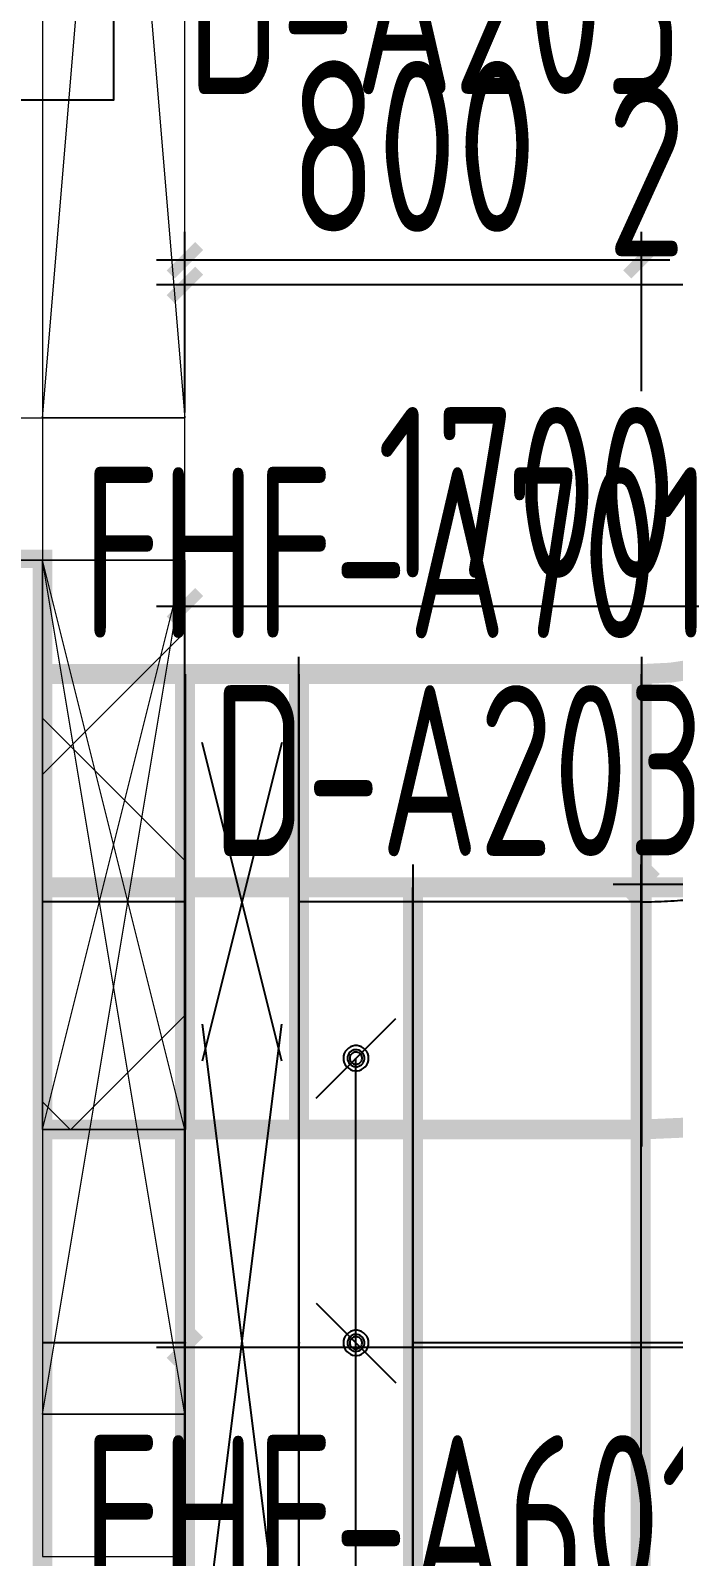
# Model space of a CAD drawing. Extents: x 4 to 13611208, y -605838 to 574722.
# Drawn here: x 13248726 to 13249855, y 199960 to 202640 of the extents above; entities that cross this region are included whole.
import ezdxf

# ---------------------------------------------------------------- set-up
doc = ezdxf.new("R2010")
doc.units = 0
doc.header["$LTSCALE"] = 1000
doc.header["$MEASUREMENT"] = 0
doc.linetypes.add('CENTER2', pattern=[28.575000000000003, 19.05, -3.175, 3.175, -3.175])
doc.linetypes.add('DASH', pattern=[0.35, 0.25, -0.1])
for name, color, linetype in [('DUCT-D-P标注', 7, 'Continuous'), ('DUCT-K-P中心线', 5, 'CENTER2'), ('DUCT-K-P标注', 7, 'Continuous'), ('DUCT-K-P法兰', 2, 'Continuous'), ('DUCT-K-P管', 191, 'Continuous'), ('DUCT-K-P管端线', 2, 'Continuous'), ('DUCT-K-P阀门', 7, 'Continuous'), ('DUCT-K-S标注', 7, 'Continuous'), ('DUCT-X-P标注', 7, 'Continuous'), ('DUCT-X-S中心线', 5, 'CENTER2'), ('DUCT-X-S标注', 7, 'Continuous'), ('DUCT-X-S法兰', 4, 'Continuous'), ('DUCT-X-S管', 3, 'Continuous'), ('DUCT-X-S管端线', 4, 'Continuous'), ('DUCT-X-S阀门', 7, 'Continuous'), ('SXT-标注', 7, 'Continuous')]:
    doc.layers.add(name, color=color, linetype=linetype)
doc.layers.add('建筑底图', color=8, linetype='Continuous', lineweight=13)
doc.styles.add('67', font='gbenor.shx', dxfattribs={"width": 0.7, "bigfont": 'hztxt.shx'})
doc.styles.add('du', font='gbenor.shx', dxfattribs={"width": 0.8, "bigfont": 'hztxt.shx'})
doc.dimstyles.new('67', dxfattribs={"dimscale": 100, "dimtxt": 3, "dimasz": 0.5, "dimexe": 0.5, "dimexo": 2, "dimgap": 0.5, "dimtad": 2, "dimdec": 0, "dimrnd": 5, "dimzin": 0, "dimdsep": 46, "dimtxsty": 'du', "dimblk": 'ARCHTICK', "dimcen": 0, "dimdle": 0.5, "dimclrd": 256, "dimclre": 256, "dimclrt": 256, "dimazin": 0, "dimtfac": 1, "dimtdec": 0, "dimtix": 1, "dimtmove": 2, "dimatfit": 3, "dimfxl": 100, "dimtolj": 1, "dimtzin": 0, "dimlwd": -1, "dimlwe": -1, "dimarcsym": 0})

# ---------------------------------------------------------------- blocks, each defined once
blk = doc.blocks.new('_FZH')
blk.add_lwpolyline([(-0.5, -0.5), (0.5, -0.5), (0.5000000000000001, 0.5), (-0.4999999999999999, 0.5)], close=True)
blk = doc.blocks.new('_ArchTick')
at = {"color": 0, "linetype": 'ByBlock', "const_width": 0.4}
blk.add_lwpolyline([(-0.5, -0.5), (0.5, 0.5)], dxfattribs=at)
blk = doc.blocks.new('*D785')
at = {"layer": 'SXT-标注', "transparency": 16777216}
for p, q in [((13248997.36620471, 201969.087582052), (13248997.36620471, 202243.0707492682)), ((13251047.25397303, 202061.5875812805), (13251047.25397303, 202243.0707492682)), ((13251097.25397303, 202193.0707492682), (13248947.36620471, 202193.0707492682))]:
    blk.add_line(p, q, dxfattribs=at)
at = {"layer": 'SXT-标注', "transparency": 16777216, "xscale": 50, "yscale": 50, "zscale": 50, "rotation": 180}
blk.add_blockref('_ArchTick', (13248997.36620471, 202193.0707492682), dxfattribs=at)
at = {"layer": 'SXT-标注', "transparency": 16777216, "xscale": 50, "yscale": 50, "zscale": 50}
blk.add_blockref('_ArchTick', (13251047.25397303, 202193.0707492682), dxfattribs=at)
at = {"layer": 'SXT-标注', "transparency": 16777216, "insert": (13250022.31008887, 202393.0707492682), "char_height": 300, "attachment_point": 5, "style": 'du'}
blk.add_mtext('\\A1;2050', dxfattribs=at)
blk = doc.blocks.new('*D879')
at = {"layer": 'DUCT-X-P标注', "transparency": 16777216}
for p, q in [((13248344, 201759.5146693037), (13248344, 201059.5146774194)), ((13248547.36620922, 201709.5146693037), (13248294, 201709.5146693037)), ((13248547.36620519, 201109.5146774194), (13248294, 201109.5146774194))]:
    blk.add_line(p, q, dxfattribs=at)
at = {"layer": 'DUCT-X-P标注', "transparency": 16777216, "xscale": 50, "yscale": 50, "zscale": 50}
for p, rotation in [((13248344, 201709.5146693037), 90), ((13248344, 201109.5146774194), 270)]:
    blk.add_blockref('_ArchTick', p, dxfattribs=dict(at, rotation=rotation))
at = {"layer": 'DUCT-X-P标注', "transparency": 16777216, "insert": (13248144, 201409.5146733637), "char_height": 300, "attachment_point": 5, "rotation": 90, "style": 'du'}
blk.add_mtext('\\A1;600', dxfattribs=at)
blk = doc.blocks.new('*D880')
at = {"layer": 'DUCT-X-P标注', "transparency": 16777216}
for p, q in [((13248344, 201159.5146774194), (13248344, 199359.2367026544)), ((13248547.36620519, 201109.5146774194), (13248294, 201109.5146774194)), ((13248547.36620671, 199409.2367026544), (13248294, 199409.2367026544))]:
    blk.add_line(p, q, dxfattribs=at)
at = {"layer": 'DUCT-X-P标注', "transparency": 16777216, "xscale": 50, "yscale": 50, "zscale": 50}
for p, rotation in [((13248344, 201109.5146774194), 90), ((13248344, 199409.2367026544), 270)]:
    blk.add_blockref('_ArchTick', p, dxfattribs=dict(at, rotation=rotation))
at = {"layer": 'DUCT-X-P标注', "transparency": 16777216, "insert": (13248144, 200259.375690039), "char_height": 300, "attachment_point": 5, "rotation": 90, "style": 'du'}
blk.add_mtext('\\A1;1700', dxfattribs=at)
blk = doc.blocks.new('*D893')
at = {"layer": 'DUCT-K-P标注', "transparency": 16777216}
for p, q in [((13248315.5, 201759.5146693037), (13248315.5, 200284.724070976)), ((13248547.36620922, 201709.5146693037), (13248265.5, 201709.5146693037)), ((13248547.36620922, 200334.724070976), (13248265.5, 200334.724070976))]:
    blk.add_line(p, q, dxfattribs=at)
at = {"layer": 'DUCT-K-P标注', "transparency": 16777216, "xscale": 50, "yscale": 50, "zscale": 50}
for p, rotation in [((13248315.5, 201709.5146693037), 90), ((13248315.5, 200334.724070976), 270)]:
    blk.add_blockref('_ArchTick', p, dxfattribs=dict(at, rotation=rotation))
at = {"layer": 'DUCT-K-P标注', "transparency": 16777216, "insert": (13248115.5, 201022.1193701419), "char_height": 300, "attachment_point": 5, "rotation": 90, "style": 'du'}
blk.add_mtext('\\A1;1375', dxfattribs=at)
blk = doc.blocks.new('*D894')
at = {"layer": 'DUCT-K-P标注', "transparency": 16777216}
for p, q in [((13248315.5, 200384.724070976), (13248315.5, 198659.5146845859)), ((13248547.36620922, 200334.724070976), (13248265.5, 200334.724070976)), ((13248547.3662053, 198709.5146845859), (13248265.5, 198709.5146845859))]:
    blk.add_line(p, q, dxfattribs=at)
at = {"layer": 'DUCT-K-P标注', "transparency": 16777216, "xscale": 50, "yscale": 50, "zscale": 50}
for p, rotation in [((13248315.5, 200334.724070976), 90), ((13248315.5, 198709.5146845859), 270)]:
    blk.add_blockref('_ArchTick', p, dxfattribs=dict(at, rotation=rotation))
at = {"layer": 'DUCT-K-P标注', "transparency": 16777216, "insert": (13248115.5, 199522.119377783), "char_height": 300, "attachment_point": 5, "rotation": 90, "style": 'du'}
blk.add_mtext('\\A1;1625', dxfattribs=at)
blk = doc.blocks.new('*D900')
at = {"layer": 'DUCT-K-P标注', "transparency": 16777216}
for p, q in [((13248997.36620516, 201409.5146855469), (13248997.36620516, 201678.5)), ((13250697.69928833, 201334.724070976), (13250697.69928833, 201678.5)), ((13248947.36620516, 201628.5), (13250747.69928833, 201628.5))]:
    blk.add_line(p, q, dxfattribs=at)
at = {"layer": 'DUCT-K-P标注', "transparency": 16777216, "xscale": 50, "yscale": 50, "zscale": 50, "rotation": 180}
blk.add_blockref('_ArchTick', (13248997.36620516, 201628.5), dxfattribs=at)
at = {"layer": 'DUCT-K-P标注', "transparency": 16777216, "xscale": 50, "yscale": 50, "zscale": 50}
blk.add_blockref('_ArchTick', (13250697.69928833, 201628.5), dxfattribs=at)
at = {"layer": 'DUCT-K-P标注', "transparency": 16777216, "insert": (13249597.53274675, 201828.5), "char_height": 300, "attachment_point": 5, "style": 'du'}
blk.add_mtext('\\A1;1700', dxfattribs=at)
blk = doc.blocks.new('*D1162')
at = {"layer": 'DUCT-X-S标注', "transparency": 16777216}
for p, q in [((13249798.99999999, 201334.5822706714), (13249798.99999999, 201090.3474791925)), ((13251997.58894407, 201334.5822706714), (13251997.58894407, 201090.3474791925)), ((13249748.99999999, 201140.3474791925), (13252047.58894407, 201140.3474791925))]:
    blk.add_line(p, q, dxfattribs=at)
at = {"layer": 'DUCT-X-S标注', "transparency": 16777216, "xscale": 50, "yscale": 50, "zscale": 50, "rotation": 180}
blk.add_blockref('_ArchTick', (13249798.99999999, 201140.3474791925), dxfattribs=at)
at = {"layer": 'DUCT-X-S标注', "transparency": 16777216, "xscale": 50, "yscale": 50, "zscale": 50}
blk.add_blockref('_ArchTick', (13251997.58894407, 201140.3474791925), dxfattribs=at)
at = {"layer": 'DUCT-X-S标注', "transparency": 16777216, "insert": (13250970.82092723, 200940.3474791925), "char_height": 300, "attachment_point": 5, "style": 'du'}
blk.add_mtext('\\A1;2200', dxfattribs=at)
blk = doc.blocks.new('*D1886')
at = {"layer": 'DUCT-X-S标注', "transparency": 16777216}
for p, q in [((13248997.36620659, 200287.1330364022), (13248997.36620659, 200376.381648673)), ((13252497.03874609, 200131.0679888918), (13252497.03874609, 200376.381648673)), ((13252547.03874609, 200326.381648673), (13248947.36620659, 200326.381648673))]:
    blk.add_line(p, q, dxfattribs=at)
at = {"layer": 'DUCT-X-S标注', "transparency": 16777216, "xscale": 50, "yscale": 50, "zscale": 50, "rotation": 180}
blk.add_blockref('_ArchTick', (13248997.36620659, 200326.381648673), dxfattribs=at)
at = {"layer": 'DUCT-X-S标注', "transparency": 16777216, "xscale": 50, "yscale": 50, "zscale": 50}
blk.add_blockref('_ArchTick', (13252497.03874609, 200326.381648673), dxfattribs=at)
at = {"layer": 'DUCT-X-S标注', "transparency": 16777216, "insert": (13250747.20247634, 200526.381648673), "char_height": 300, "attachment_point": 5, "style": 'du'}
blk.add_mtext('\\A1;3500', dxfattribs=at)
blk = doc.blocks.new('*D1911')
at = {"layer": 'DUCT-X-S标注', "transparency": 16777216}
for p, q in [((13248997.36620515, 202006.5644799118), (13248997.36620515, 202286.4268275829)), ((13249798.99999999, 202006.5644799827), (13249798.99999999, 202286.4268275829)), ((13249848.99999999, 202236.4268275829), (13248947.36620515, 202236.4268275829))]:
    blk.add_line(p, q, dxfattribs=at)
at = {"layer": 'DUCT-X-S标注', "transparency": 16777216, "xscale": 50, "yscale": 50, "zscale": 50, "rotation": 180}
blk.add_blockref('_ArchTick', (13248997.36620515, 202236.4268275829), dxfattribs=at)
at = {"layer": 'DUCT-X-S标注', "transparency": 16777216, "xscale": 50, "yscale": 50, "zscale": 50}
blk.add_blockref('_ArchTick', (13249798.99999999, 202236.4268275829), dxfattribs=at)
at = {"layer": 'DUCT-X-S标注', "transparency": 16777216, "insert": (13249398.18310257, 202436.4268275829), "char_height": 300, "attachment_point": 5, "style": 'du'}
blk.add_mtext('\\A1;800', dxfattribs=at)

msp = doc.modelspace()

# ---------------------------------------------------------------- hatches: boundary and pattern name
at = {"layer": '建筑底图'}
h = msp.add_hatch(dxfattribs=at)
h.set_pattern_fill('ANSI37', color=8, scale=300, style=0)
h.set_pattern_definition([(45, (0, 0), (-336.7596045400932, 336.7596045400933), []), (135, (0, 0), (-336.7596045400933, -336.7596045400932), [])])
h.paths.add_polyline_path([(13248997.36620543, 201709.5146855548), (13248747.36620543, 201709.5146855548), (13248747.36620543, 200709.5146460041), (13248997.36620543, 200709.5146460041)])

# ---------------------------------------------------------------- linework, layer by layer
at = {"layer": 'DUCT-D-P标注', "const_width": 35}
msp.add_lwpolyline([(13248747.36620737, 201709.5146855548), (13243797.36620584, 201709.514685849), (13243797.36620685, 201609.5146856334), (13237797.36620584, 201609.5146854553), (13237797.36620587, 186509.5146856196), (13244997.3662066, 186509.5146845239), (13244997.36620688, 187934.5146851828), (13248747.36620617, 187934.5146849864), (13248747.36620737, 201709.5146855548)], dxfattribs=at)
at = {"layer": 'DUCT-K-P中心线'}
for p, q in [((13248997.36620651, 200334.724070976), (13248747.36620537, 200334.724070976)), ((13249797.49928834, 200334.724070976), (13249397.96620651, 200334.724070976)), ((13250697.69928833, 200334.724070976), (13249797.69928833, 200334.724070976))]:
    msp.add_line(p, q, dxfattribs=at)
at = {"layer": 'DUCT-K-P标注', "const_width": 35}
msp.add_lwpolyline([(13248747.36620556, 201709.5146908971), (13243797.36620403, 201709.5146911913), (13243797.36620503, 201609.5146909758), (13237797.36620403, 201609.5146907977), (13237797.36620406, 186509.514690962), (13244997.36620479, 186509.5146898663), (13244997.36620507, 187934.5146905252), (13248747.36620435, 187934.5146903287), (13248747.36620556, 201709.5146908971)], dxfattribs=at)
at = {"layer": 'DUCT-K-P法兰'}
for p, q in [((13248997.46620651, 199494.724070976), (13248997.46620651, 201174.724070976)), ((13249197.66620651, 199494.724070976), (13249197.66620651, 201174.724070976)), ((13249397.86620651, 199494.724070976), (13249397.86620651, 201174.724070976)), ((13249797.59928834, 201174.724070976), (13249797.59928834, 199494.724070976))]:
    msp.add_line(p, q, dxfattribs=at)
at = {"layer": 'DUCT-K-P法兰', "color": 18, "true_color": 0x000000}
for p in [(13248997.36620651, 200334.724070976, 4350), (13248997.56620651, 200334.724070976, 4350), (13249197.56620651, 200334.724070976, 4350), (13249197.76620651, 200334.724070976, 4350), (13249397.76620651, 200334.724070976, 4350), (13249397.96620651, 200334.724070976, 4350), (13249797.49928834, 200334.724070976, 4350), (13249797.69928833, 200334.724070976, 4350)]:
    msp.add_point(p, dxfattribs=at)
at = {"layer": 'DUCT-K-P管', "const_width": 35}
for points in [[(13248997.36620651, 201134.724070976), (13248747.36620537, 201134.724070976)], [(13248747.36620537, 201134.724070976), (13248747.36620537, 199534.724070976)], [(13248997.36620651, 199534.724070976), (13248997.36620651, 201134.724070976)], [(13248997.56620651, 201134.724070976), (13249197.56620651, 201134.724070976)], [(13249197.76620651, 201134.7240709759), (13249397.76620651, 201134.7240709759)], [(13249797.49928834, 201134.724070976), (13249397.96620651, 201134.724070976)], [(13249397.96620651, 201134.724070976), (13249397.96620651, 199534.724070976)], [(13249797.49928834, 199534.724070976), (13249797.49928834, 201134.724070976)], [(13250034.95758854, 201134.724070976), (13249797.69928833, 201134.724070976)]]:
    msp.add_lwpolyline(points, dxfattribs=at)
at = {"layer": 'DUCT-K-P管', "color": 18, "true_color": 0x000000}
msp.add_point((13249797.69928833, 200334.724070976, 4350), dxfattribs=at)
at = {"layer": 'DUCT-K-P管端线'}
for p, q in [((13248997.56620651, 199534.724070976), (13248997.56620651, 201134.724070976)), ((13249197.56620651, 199534.724070976), (13249197.56620651, 201134.724070976)), ((13249197.76620651, 199534.724070976), (13249197.76620651, 201134.7240709759)), ((13249397.76620651, 199534.724070976), (13249397.76620651, 201134.7240709759)), ((13249797.69928833, 201134.724070976), (13249797.69928833, 199534.724070976))]:
    msp.add_line(p, q, dxfattribs=at)
at = {"layer": 'DUCT-K-P阀门'}
for p, q in [((13249027.48753607, 200894.5666195486), (13249167.64487695, 199774.8815224037)), ((13249027.56620651, 199774.724070976), (13249167.56620651, 200894.724070976)), ((13249227.76620651, 200764.724070976), (13249367.76620651, 200904.724070976)), ((13249277.10428167, 200842.7285433014), (13249275.98527228, 200838.7956332232)), ((13249278.92690814, 200846.3888706749), (13249277.10428167, 200842.7285433014)), ((13249281.39108431, 200849.651967285), (13249278.92690814, 200846.3888706749)), ((13249284.41289563, 200852.4067122904), (13249281.39108431, 200849.651967285)), ((13249285.14222173, 200842.8370133708), (13249283.83496914, 200840.3012971042)), ((13249287.88943794, 200854.5592961538), (13249284.41289563, 200852.4067122904)), ((13249286.90573802, 200845.0795067612), (13249285.14222173, 200842.8370133708)), ((13249289.06177994, 200846.9477277215), (13249286.90573802, 200845.0795067612)), ((13249291.70232176, 200856.0364152135), (13249287.88943794, 200854.5592961538)), ((13249289.99888709, 200842.1301950845), (13249288.73763447, 200840.5263819079)), ((13249291.53242252, 200848.3741538786), (13249289.06177994, 200846.9477277215)), ((13249291.54087087, 200843.4663316394), (13249289.99888709, 200842.1301950845)), ((13249294.22837029, 200849.3072304747), (13249291.53242252, 200848.3741538786)), ((13249293.30785451, 200844.4865001161), (13249291.54087087, 200843.4663316394)), ((13249295.7217039, 200856.7877679515), (13249291.70232176, 200856.0364152135)), ((13249295.2359746, 200845.153828968), (13249293.30785451, 200844.4865001161)), ((13249297.05218469, 200849.7132336904), (13249294.22837029, 200849.3072304747)), ((13249297.25554386, 200845.4441991915), (13249295.2359746, 200845.153828968)), ((13249299.81070912, 200856.7877679515), (13249295.7217039, 200856.7877679515)), ((13249299.90180569, 200849.5774895117), (13249297.05218469, 200849.7132336904)), ((13249299.29356981, 200845.3471160503), (13249297.25554386, 200845.4441991915)), ((13249301.27639286, 200844.8660883821), (13249299.29356981, 200845.3471160503)), ((13249303.83009126, 200856.0364152135), (13249299.81070912, 200856.7877679515)), ((13249302.67424057, 200848.9049040869), (13249299.90180569, 200849.5774895117)), ((13249303.13234864, 200844.0185017801), (13249301.27639286, 200844.8660883821)), ((13249305.26928631, 200847.7197864057), (13249302.67424057, 200848.9049040869)), ((13249304.79435805, 200842.8349902323), (13249303.13234864, 200844.0185017801)), ((13249307.64297508, 200854.5592961538), (13249303.83009126, 200856.0364152135)), ((13249306.20235176, 200841.3583289299), (13249304.79435805, 200842.8349902323)), ((13249307.5931512, 200846.0649697089), (13249305.26928631, 200847.7197864057)), ((13249307.3054412, 200839.6418882596), (13249306.20235176, 200841.3583289299)), ((13249309.5618447, 200844.0002633835), (13249307.5931512, 200846.0649697089)), ((13249311.11951738, 200852.4067122904), (13249307.64297508, 200854.5592961538)), ((13249311.10421311, 200841.6002912955), (13249309.5618447, 200844.0002633835)), ((13249312.16451121, 200838.9517946894), (13249311.10421311, 200841.6002912955)), ((13249314.14132871, 200849.651967285), (13249311.11951738, 200852.4067122904)), ((13249316.60550488, 200846.3888706749), (13249314.14132871, 200849.651967285)), ((13249318.42813135, 200842.7285433014), (13249316.60550488, 200846.3888706749)), ((13249319.54714074, 200838.7956332232), (13249318.42813135, 200842.7285433014)), ((13249275.98527228, 200838.7956332232), (13249275.60798647, 200834.724070976)), ((13249275.60798647, 200834.724070976), (13249275.98527228, 200830.6525087287)), ((13249275.98527228, 200830.6525087287), (13249277.10428167, 200826.7195986505)), ((13249277.10428167, 200826.7195986505), (13249278.92690814, 200823.059271277)), ((13249278.92690814, 200823.059271277), (13249281.39108431, 200819.7961746669)), ((13249281.39108431, 200819.7961746669), (13249284.41289563, 200817.0414296615)), ((13249283.03122776, 200837.564005354), (13249282.7600469, 200834.724070976)), ((13249282.7600469, 200834.724070976), (13249283.03122776, 200831.8841365979)), ((13249283.83496914, 200840.3012971042), (13249283.03122776, 200837.564005354)), ((13249283.03122776, 200831.8841365979), (13249283.83496914, 200829.1468448477)), ((13249283.83496914, 200829.1468448477), (13249285.14222173, 200826.6111285811)), ((13249284.41289563, 200817.0414296615), (13249287.88943794, 200814.8888457982)), ((13249285.14222173, 200826.6111285811), (13249286.90573802, 200824.3686351907)), ((13249286.90573802, 200824.3686351907), (13249289.06177994, 200822.5004142304)), ((13249287.22786861, 200836.7551691257), (13249287.03392226, 200834.724070976)), ((13249287.03392226, 200834.724070976), (13249287.22786861, 200832.6929728262)), ((13249287.80269796, 200838.7128580964), (13249287.22786861, 200836.7551691257)), ((13249287.22786861, 200832.6929728262), (13249287.80269796, 200830.7352838555)), ((13249288.73763447, 200840.5263819079), (13249287.80269796, 200838.7128580964)), ((13249287.80269796, 200830.7352838555), (13249288.73763447, 200828.921760044)), ((13249287.88943794, 200814.8888457982), (13249291.70232176, 200813.4117267385)), ((13249288.73763447, 200828.921760044), (13249289.99888709, 200827.3179468674)), ((13249289.06177994, 200822.5004142304), (13249291.53242252, 200821.0739880733)), ((13249289.99888709, 200827.3179468674), (13249291.54087087, 200825.9818103126)), ((13249291.53242252, 200821.0739880733), (13249294.22837029, 200820.1409114773)), ((13249291.54087087, 200825.9818103126), (13249293.30785451, 200824.9616418358)), ((13249293.30785451, 200824.9616418358), (13249295.2359746, 200824.294312984)), ((13249294.22837029, 200820.1409114773), (13249297.05218469, 200819.7349082616)), ((13249295.2359746, 200824.294312984), (13249297.25554386, 200824.0039427604)), ((13249297.05218469, 200819.7349082616), (13249299.90180569, 200819.8706524402)), ((13249297.25554386, 200824.0039427604), (13249299.29356981, 200824.1010259016)), ((13249297.76620651, 199834.724070976), (13249297.76620651, 200834.724070976)), ((13249299.29356981, 200824.1010259016), (13249301.27639286, 200824.5820535698)), ((13249299.90180569, 200819.8706524402), (13249302.67424057, 200820.543237865)), ((13249301.27639286, 200824.5820535698), (13249303.13234863, 200825.4296401719)), ((13249302.67424057, 200820.543237865), (13249305.26928631, 200821.7283555462)), ((13249303.13234863, 200825.4296401719), (13249304.79435805, 200826.6131517196)), ((13249303.83009126, 200813.4117267385), (13249307.64297507, 200814.8888457982)), ((13249304.79435805, 200826.6131517196), (13249306.20235176, 200828.0898130221)), ((13249305.26928631, 200821.7283555462), (13249307.5931512, 200823.383172243)), ((13249306.20235176, 200828.0898130221), (13249307.3054412, 200829.8062536923)), ((13249308.06375784, 200837.7477048594), (13249307.3054412, 200839.6418882596)), ((13249307.3054412, 200829.8062536923), (13249308.06375784, 200831.7004370925)), ((13249307.5931512, 200823.383172243), (13249309.5618447, 200825.4478785685)), ((13249307.64297507, 200814.8888457982), (13249311.11951738, 200817.0414296615)), ((13249308.44989415, 200835.7442394527), (13249308.06375784, 200837.7477048594)), ((13249308.06375784, 200831.7004370925), (13249308.44989415, 200833.7039024992)), ((13249308.44989415, 200833.7039024992), (13249308.44989415, 200835.7442394527)), ((13249309.5618447, 200825.4478785685), (13249311.10421311, 200827.8478506564)), ((13249311.10421311, 200827.8478506564), (13249312.16451121, 200830.4963472625)), ((13249311.11951738, 200817.0414296615), (13249314.1413287, 200819.7961746669)), ((13249312.70441706, 200836.1504971331), (13249312.16451121, 200838.9517946894)), ((13249312.16451121, 200830.4963472625), (13249312.70441706, 200833.2976448189)), ((13249312.70441706, 200833.2976448189), (13249312.70441706, 200836.1504971331)), ((13249314.1413287, 200819.7961746669), (13249316.60550488, 200823.059271277)), ((13249316.60550488, 200823.059271277), (13249318.42813134, 200826.7195986505)), ((13249318.42813134, 200826.7195986505), (13249319.54714074, 200830.6525087287)), ((13249319.92442654, 200834.724070976), (13249319.54714074, 200838.7956332232)), ((13249319.54714074, 200830.6525087287), (13249319.92442654, 200834.724070976)), ((13249291.70232176, 200813.4117267385), (13249295.7217039, 200812.6603740005)), ((13249295.7217039, 200812.6603740005), (13249299.81070912, 200812.6603740005)), ((13249299.81070912, 200812.6603740005), (13249303.83009126, 200813.4117267385)), ((13249227.76620651, 200404.724070976), (13249367.76620651, 200264.724070976)), ((13249275.98527228, 200338.7956332232), (13249275.60798647, 200334.724070976)), ((13249275.60798647, 200334.724070976), (13249275.98527228, 200330.6525087287)), ((13249277.10428167, 200342.7285433014), (13249275.98527228, 200338.7956332232)), ((13249278.92690814, 200346.3888706749), (13249277.10428167, 200342.7285433014)), ((13249281.39108431, 200349.651967285), (13249278.92690814, 200346.3888706749)), ((13249284.41289563, 200352.4067122904), (13249281.39108431, 200349.651967285)), ((13249283.03122776, 200337.564005354), (13249282.7600469, 200334.724070976)), ((13249282.7600469, 200334.724070976), (13249283.03122776, 200331.8841365979)), ((13249283.83496914, 200340.3012971042), (13249283.03122776, 200337.564005354)), ((13249283.03122776, 200331.8841365979), (13249283.83496914, 200329.1468448477)), ((13249285.14222173, 200342.8370133708), (13249283.83496914, 200340.3012971042)), ((13249287.88943794, 200354.5592961538), (13249284.41289563, 200352.4067122904)), ((13249286.90573802, 200345.0795067612), (13249285.14222173, 200342.8370133708)), ((13249289.06177994, 200346.9477277215), (13249286.90573802, 200345.0795067612)), ((13249287.22786861, 200336.7551691257), (13249287.03392226, 200334.724070976)), ((13249287.03392226, 200334.724070976), (13249287.22786861, 200332.6929728262)), ((13249287.80269796, 200338.7128580964), (13249287.22786861, 200336.7551691257)), ((13249287.22786861, 200332.6929728262), (13249287.80269796, 200330.7352838555)), ((13249288.73763447, 200340.5263819079), (13249287.80269796, 200338.7128580964)), ((13249291.70232176, 200356.0364152135), (13249287.88943794, 200354.5592961538)), ((13249289.99888709, 200342.1301950845), (13249288.73763447, 200340.5263819079)), ((13249291.53242252, 200348.3741538786), (13249289.06177994, 200346.9477277215)), ((13249291.54087087, 200343.4663316394), (13249289.99888709, 200342.1301950845)), ((13249294.22837029, 200349.3072304747), (13249291.53242252, 200348.3741538786)), ((13249293.30785451, 200344.4865001161), (13249291.54087087, 200343.4663316394)), ((13249295.7217039, 200356.7877679515), (13249291.70232176, 200356.0364152135)), ((13249295.2359746, 200345.153828968), (13249293.30785451, 200344.4865001161)), ((13249297.05218469, 200349.7132336904), (13249294.22837029, 200349.3072304747)), ((13249297.25554386, 200345.4441991915), (13249295.2359746, 200345.153828968)), ((13249299.81070912, 200356.7877679515), (13249295.7217039, 200356.7877679515)), ((13249299.90180569, 200349.5774895117), (13249297.05218469, 200349.7132336904)), ((13249299.29356981, 200345.3471160503), (13249297.25554386, 200345.4441991915)), ((13249297.76620651, 199534.724070976), (13249297.76620651, 200334.724070976)), ((13249301.27639286, 200344.8660883821), (13249299.29356981, 200345.3471160503)), ((13249303.83009126, 200356.0364152135), (13249299.81070912, 200356.7877679515)), ((13249302.67424057, 200348.9049040869), (13249299.90180569, 200349.5774895117)), ((13249303.13234864, 200344.0185017801), (13249301.27639286, 200344.8660883821)), ((13249305.26928631, 200347.7197864057), (13249302.67424057, 200348.9049040869)), ((13249304.79435805, 200342.8349902323), (13249303.13234864, 200344.0185017801)), ((13249307.64297508, 200354.5592961538), (13249303.83009126, 200356.0364152135)), ((13249306.20235176, 200341.3583289299), (13249304.79435805, 200342.8349902323)), ((13249307.5931512, 200346.0649697089), (13249305.26928631, 200347.7197864057)), ((13249307.3054412, 200339.6418882596), (13249306.20235176, 200341.3583289299)), ((13249308.06375784, 200337.7477048594), (13249307.3054412, 200339.6418882596)), ((13249307.3054412, 200329.8062536923), (13249308.06375784, 200331.7004370925)), ((13249309.5618447, 200344.0002633835), (13249307.5931512, 200346.0649697089)), ((13249311.11951738, 200352.4067122904), (13249307.64297508, 200354.5592961538)), ((13249308.44989415, 200335.7442394527), (13249308.06375784, 200337.7477048594)), ((13249308.06375784, 200331.7004370925), (13249308.44989415, 200333.7039024992)), ((13249308.44989415, 200333.7039024992), (13249308.44989415, 200335.7442394527)), ((13249311.10421311, 200341.6002912955), (13249309.5618447, 200344.0002633835)), ((13249312.16451121, 200338.9517946894), (13249311.10421311, 200341.6002912955)), ((13249314.14132871, 200349.651967285), (13249311.11951738, 200352.4067122904)), ((13249312.70441706, 200336.1504971331), (13249312.16451121, 200338.9517946894)), ((13249312.16451121, 200330.4963472625), (13249312.70441706, 200333.2976448189)), ((13249312.70441706, 200333.2976448189), (13249312.70441706, 200336.1504971331)), ((13249316.60550488, 200346.3888706749), (13249314.14132871, 200349.651967285)), ((13249318.42813135, 200342.7285433014), (13249316.60550488, 200346.3888706749)), ((13249319.54714074, 200338.7956332232), (13249318.42813135, 200342.7285433014)), ((13249319.92442654, 200334.724070976), (13249319.54714074, 200338.7956332232)), ((13249319.54714074, 200330.6525087287), (13249319.92442654, 200334.724070976)), ((13249275.98527228, 200330.6525087287), (13249277.10428167, 200326.7195986505)), ((13249277.10428167, 200326.7195986505), (13249278.92690814, 200323.059271277)), ((13249278.92690814, 200323.059271277), (13249281.39108431, 200319.7961746669)), ((13249281.39108431, 200319.7961746669), (13249284.41289563, 200317.0414296615)), ((13249283.83496914, 200329.1468448477), (13249285.14222173, 200326.6111285811)), ((13249284.41289563, 200317.0414296615), (13249287.88943794, 200314.8888457982)), ((13249285.14222173, 200326.6111285811), (13249286.90573802, 200324.3686351907)), ((13249286.90573802, 200324.3686351907), (13249289.06177994, 200322.5004142304)), ((13249287.80269796, 200330.7352838555), (13249288.73763447, 200328.921760044)), ((13249287.88943794, 200314.8888457982), (13249291.70232176, 200313.4117267385)), ((13249288.73763447, 200328.921760044), (13249289.99888709, 200327.3179468674)), ((13249289.06177994, 200322.5004142304), (13249291.53242252, 200321.0739880733)), ((13249289.99888709, 200327.3179468674), (13249291.54087087, 200325.9818103126)), ((13249291.53242252, 200321.0739880733), (13249294.22837029, 200320.1409114773)), ((13249291.54087087, 200325.9818103126), (13249293.30785451, 200324.9616418358)), ((13249291.70232176, 200313.4117267385), (13249295.7217039, 200312.6603740005)), ((13249293.30785451, 200324.9616418358), (13249295.2359746, 200324.294312984)), ((13249294.22837029, 200320.1409114773), (13249297.05218469, 200319.7349082616)), ((13249295.2359746, 200324.294312984), (13249297.25554386, 200324.0039427604)), ((13249295.7217039, 200312.6603740005), (13249299.81070912, 200312.6603740005)), ((13249297.05218469, 200319.7349082616), (13249299.90180569, 200319.8706524402)), ((13249297.25554386, 200324.0039427604), (13249299.29356981, 200324.1010259016)), ((13249299.29356981, 200324.1010259016), (13249301.27639286, 200324.5820535698)), ((13249299.81070912, 200312.6603740005), (13249303.83009126, 200313.4117267385)), ((13249299.90180569, 200319.8706524402), (13249302.67424057, 200320.543237865)), ((13249301.27639286, 200324.5820535698), (13249303.13234863, 200325.4296401719)), ((13249302.67424057, 200320.543237865), (13249305.26928631, 200321.7283555462)), ((13249303.13234863, 200325.4296401719), (13249304.79435805, 200326.6131517196)), ((13249303.83009126, 200313.4117267385), (13249307.64297507, 200314.8888457982)), ((13249304.79435805, 200326.6131517196), (13249306.20235176, 200328.0898130221)), ((13249305.26928631, 200321.7283555462), (13249307.5931512, 200323.383172243)), ((13249306.20235176, 200328.0898130221), (13249307.3054412, 200329.8062536923)), ((13249307.5931512, 200323.383172243), (13249309.5618447, 200325.4478785685)), ((13249307.64297507, 200314.8888457982), (13249311.11951738, 200317.0414296615)), ((13249309.5618447, 200325.4478785685), (13249311.10421311, 200327.8478506564)), ((13249311.10421311, 200327.8478506564), (13249312.16451121, 200330.4963472625)), ((13249311.11951738, 200317.0414296615), (13249314.1413287, 200319.7961746669)), ((13249314.1413287, 200319.7961746669), (13249316.60550488, 200323.059271277)), ((13249316.60550488, 200323.059271277), (13249318.42813134, 200326.7195986505)), ((13249318.42813134, 200326.7195986505), (13249319.54714074, 200330.6525087287))]:
    msp.add_line(p, q, dxfattribs=at)
at = {"layer": 'DUCT-K-S标注', "elevation": 800}
msp.add_lwpolyline([(13248872.21620441, 202959.5146856183), (13248872.21620441, 202517.5), (13246627.5, 202517.5)], dxfattribs=at)
at = {"layer": 'DUCT-X-P标注', "const_width": 20}
msp.add_lwpolyline([(13248747.3662056, 201709.5146854686), (13243797.36620407, 201709.5146857628), (13243797.36620507, 201609.5146855473), (13237797.36620407, 201609.5146853692), (13237797.36620411, 186509.5146855335), (13244997.36620483, 186509.5146844378), (13244997.36620511, 187934.5146850967), (13248747.3662044, 187934.5146849002), (13248747.3662056, 201709.5146854686)], dxfattribs=at)
at = {"layer": 'DUCT-X-S中心线'}
for p, q in [((13248997.36620519, 201109.5146774411), (13248747.36620519, 201109.5146774194)), ((13249799.2, 201109.5146774573), (13249197.76620519, 201109.5146774445)), ((13249799.2, 201109.5146774573), (13249799.3, 201109.5146774573))]:
    msp.add_line(p, q, dxfattribs=at)
msp.add_arc((13249799.29999997, 202029.9839342271), 920.4692567697202, 270.0000000015073, 315.0000000012016, dxfattribs=at)
at = {"layer": 'DUCT-X-S法兰'}
for p, q in [((13248997.46620519, 200679.5146774411), (13248997.46620519, 201539.5146774411)), ((13249197.66620519, 200679.5146774445), (13249197.66620519, 201539.5146774445)), ((13249799.1, 201539.5146774573), (13249799.1, 200679.5146774573))]:
    msp.add_line(p, q, dxfattribs=at)
at = {"layer": 'DUCT-X-S法兰', "color": 18, "true_color": 0x000000}
for p in [(13248997.36620519, 201109.5146774411, 2650), (13248997.56620519, 201109.5146774411, 2650), (13249197.56620519, 201109.5146774445, 2650), (13249197.76620519, 201109.5146774445, 2650), (13249799, 201109.5146774573, 2650), (13249799.2, 201109.5146774573, 2650)]:
    msp.add_point(p, dxfattribs=at)
at = {"layer": 'DUCT-X-S管', "const_width": 35}
for points in [[(13249799.29999999, 201509.5146774573, 0.1989123673790666), (13250167.32734084, 201661.9565933733)], [(13249799.30000001, 200709.5146774573, 0.1989123673798397), (13250733.0127658, 201096.2711684366)]]:
    msp.add_lwpolyline(points, format="xyb", dxfattribs=at)
for points in [[(13248997.36620516, 201509.5146774411), (13248747.36620516, 201509.5146774194)], [(13248747.36620516, 201509.5146774194), (13248747.36620523, 200709.5146774194)], [(13248997.36620523, 200709.5146774411), (13248997.36620516, 201509.5146774411)], [(13248997.56620518, 201509.5146774411), (13249197.56620518, 201509.5146774445)], [(13249799.19999999, 201509.5146774573), (13249197.76620518, 201509.5146774445)], [(13249197.76620518, 201509.5146774445), (13249197.7662052, 200709.5146774445)], [(13249799.20000001, 200709.5146774573), (13249799.19999999, 201509.5146774573)], [(13249799.29999999, 201509.5146774573), (13249799.19999999, 201509.5146774573)], [(13248747.36620523, 200709.5146774194), (13248997.36620523, 200709.5146774411)], [(13249197.5662052, 200709.5146774445), (13248997.5662052, 200709.5146774411)], [(13249197.7662052, 200709.5146774445), (13249799.20000001, 200709.5146774573)], [(13249799.20000001, 200709.5146774573), (13249799.30000001, 200709.5146774573)]]:
    msp.add_lwpolyline(points, dxfattribs=at)
at = {"layer": 'DUCT-X-S管', "color": 18, "true_color": 0x000000}
msp.add_point((13249799.2, 201109.5146774573, 2650), dxfattribs=at)
at = {"layer": 'DUCT-X-S管端线'}
for p, q in [((13248997.56620518, 201509.5146774411), (13248997.5662052, 200709.5146774411)), ((13249197.56620518, 201509.5146774445), (13249197.5662052, 200709.5146774445)), ((13249799.20000001, 200709.5146774573), (13249799.19999999, 201509.5146774573))]:
    msp.add_line(p, q, dxfattribs=at)
at = {"layer": 'DUCT-X-S阀门'}
for p, q in [((13249167.64487564, 200829.5934031577), (13249027.48753475, 201389.4359517277)), ((13249167.56620519, 201389.514677444), (13249027.5662052, 200829.5146774416))]:
    msp.add_line(p, q, dxfattribs=at)
at = {"layer": '建筑底图', "color": 8, "linetype": 'DASH'}
for p, q in [((13243797.36620503, 201959.5146851193), (13248747.36620651, 201959.5146851193)), ((13243797.36620498, 201709.514685849), (13248747.36620542, 201709.514685849)), ((13248747.36620651, 201709.514685849), (13243797.36620497, 201709.514685849))]:
    msp.add_line(p, q, dxfattribs=at)
at = {"layer": '建筑底图', "color": 8}
for p, q in [((13248747.36620543, 200709.5146460041), (13248747.36620541, 201709.5146855469)), ((13248997.36620543, 200709.5146460041), (13248997.36620528, 201709.5146855469)), ((13248747.36620543, 200709.5146460041), (13248997.36620543, 200709.5146460041))]:
    msp.add_line(p, q, dxfattribs=at)
for points in [[(13248747.36620538, 204959.5146875317), (13248747.36620529, 201959.5146856317), (13248997.36620529, 201959.5146856317), (13248997.36620538, 204959.5146875317)], [(13248997.36620651, 201709.5146855548), (13248747.36620651, 201709.5146855548), (13248747.36620651, 200209.5146855548), (13248997.36620651, 200209.5146855548)], [(13248747.36620516, 201709.5146855469), (13248997.36620516, 201709.5146855469), (13248997.36620516, 200709.5146855469), (13248747.36620516, 200709.5146855469)]]:
    msp.add_lwpolyline(points, close=True, dxfattribs=at)
for points in [[(13248747.36620538, 204959.5146875317), (13248997.36620529, 201959.5146856317)], [(13248747.36620529, 201959.5146856317), (13248997.36620538, 204959.5146875317)], [(13248747.36620651, 200209.5146855548), (13248997.36620651, 201709.5146855548)], [(13248997.36620651, 200209.5146855548), (13248747.36620651, 201709.5146855548)], [(13248997.36620516, 200709.5146855469), (13248747.36620516, 201709.5146855469)], [(13248747.36620521, 200709.5146460041), (13248997.36620516, 201709.5146774411)]]:
    msp.add_lwpolyline(points, dxfattribs=at)
at = {"layer": '建筑底图', "color": 8, "linetype": 'DASH'}
msp.add_lwpolyline([(13237997.36620433, 201909.5146856987), (13237547.36620657, 201909.514684621), (13237547.36620657, 186259.5146856196), (13245247.36620601, 186259.5146856196), (13245247.36620544, 187684.5146853515), (13248997.36620533, 187684.5146853903), (13248997.36620651, 201959.514671036), (13243547.36620581, 201959.514671036), (13243547.36620663, 201909.5146938135), (13237547.36620657, 201909.5146794445)], close=True, dxfattribs=at)

# ---------------------------------------------------------------- block references
at = {"layer": '建筑底图', "color": 8, "xscale": 250, "yscale": 250, "zscale": 250}
for p in [(13248872.36620651, 201834.5146855548), (13248872.36620644, 200084.5146850745)]:
    msp.add_blockref('_FZH', p, dxfattribs=at)

# ---------------------------------------------------------------- texts
at = {"layer": 'DUCT-K-P标注', "style": '67', "width": 0.75}
for s, p in [('D-A205', (13249000.5, 202528.5)), ('D-A203', (13249045, 201190))]:
    msp.add_text(s, height=300, dxfattribs=at).set_placement(p)
at = {"layer": 'DUCT-X-S标注', "style": '67', "width": 0.75}
for s, p in [('FHF-A701', (13248817.70230138, 201572.8604273733, 4300)), ('FHF-A601', (13248817.7023014, 199872.5824525768, 4250))]:
    msp.add_text(s, height=300, dxfattribs=at).set_placement(p)

# ---------------------------------------------------------------- dimensions: what is measured, and where the dimension line sits
at = {"layer": 'DUCT-K-P标注'}
dim = msp.add_linear_dim(base=(13250697.69928833, 201628.5), p1=(13248997.36620516, 201209.5146855469), p2=(13250697.69928833, 201134.724070976, 4400), dimstyle='67', dxfattribs=at)
dim.commit()
dim.dimension.update_dxf_attribs({"geometry": '*D900', "text_midpoint": (13249597.53274675, 201828.5), "dimtype": 128})
for base, p1, p2, picture, middle in [((13248315.5, 200334.724070976), (13248747.36620922, 201709.5146693037), (13248747.36620922, 200334.724070976, 4400), '*D893', (13248115.5, 201022.1193701419)), ((13248315.5, 198709.5146845859), (13248747.36620922, 200334.724070976, 4400), (13248747.3662053, 198709.5146845859), '*D894', (13248115.5, 199522.119377783))]:
    dim = msp.add_linear_dim(base=base, p1=p1, p2=p2, angle=90, dimstyle='67', dxfattribs=at)
    dim.commit()
    dim.dimension.update_dxf_attribs({"geometry": picture, "text_midpoint": middle})
at = {"layer": 'DUCT-X-P标注'}
for base, p1, p2, picture, middle in [((13248344, 201109.5146774194), (13248747.36620922, 201709.5146693037), (13248747.36620519, 201109.5146774194, 2650), '*D879', (13248144, 201409.5146733637)), ((13248344, 199409.2367026544), (13248747.36620519, 201109.5146774194, 2650), (13248747.36620671, 199409.2367026544, 2600), '*D880', (13248144, 200259.375690039))]:
    dim = msp.add_linear_dim(base=base, p1=p1, p2=p2, angle=90, dimstyle='67', dxfattribs=at)
    dim.commit()
    dim.dimension.update_dxf_attribs({"geometry": picture, "text_midpoint": middle})
at = {"layer": 'DUCT-X-S标注'}
for base, p1, p2, picture, middle in [((13248997.36620515, 202236.4268275829, 2650), (13249798.99999999, 201806.5644799827, 5300), (13248997.36620515, 201806.5644799118, 5300), '*D1911', (13249398.18310257, 202436.4268275829, 2650)), ((13248997.36620659, 200326.381648673), (13252497.03874609, 199931.0679888918, 3400), (13248997.36620659, 200087.1330364022), '*D1886', (13250747.20247634, 200526.381648673))]:
    dim = msp.add_linear_dim(base=base, p1=p1, p2=p2, dimstyle='67', dxfattribs=at)
    dim.commit()
    dim.dimension.update_dxf_attribs({"geometry": picture, "text_midpoint": middle})
dim = msp.add_linear_dim(base=(13251997.58894407, 201140.3474791925), p1=(13249798.99999999, 201534.5822706714, 2650), p2=(13251997.58894407, 201534.5822706714), dimstyle='67', dxfattribs=at)
dim.commit()
dim.dimension.update_dxf_attribs({"geometry": '*D1162', "text_midpoint": (13250970.82092723, 200940.3474791925), "dimtype": 128})
at = {"layer": 'SXT-标注'}
dim = msp.add_linear_dim(base=(13248997.36620471, 202193.0707492682), p1=(13251047.25397303, 201861.5875812805), p2=(13248997.36620471, 201769.087582052), dimstyle='67', dxfattribs=at)
dim.commit()
dim.dimension.update_dxf_attribs({"geometry": '*D785', "text_midpoint": (13250022.31008887, 202393.0707492682)})

doc.saveas('drawing.dxf')
